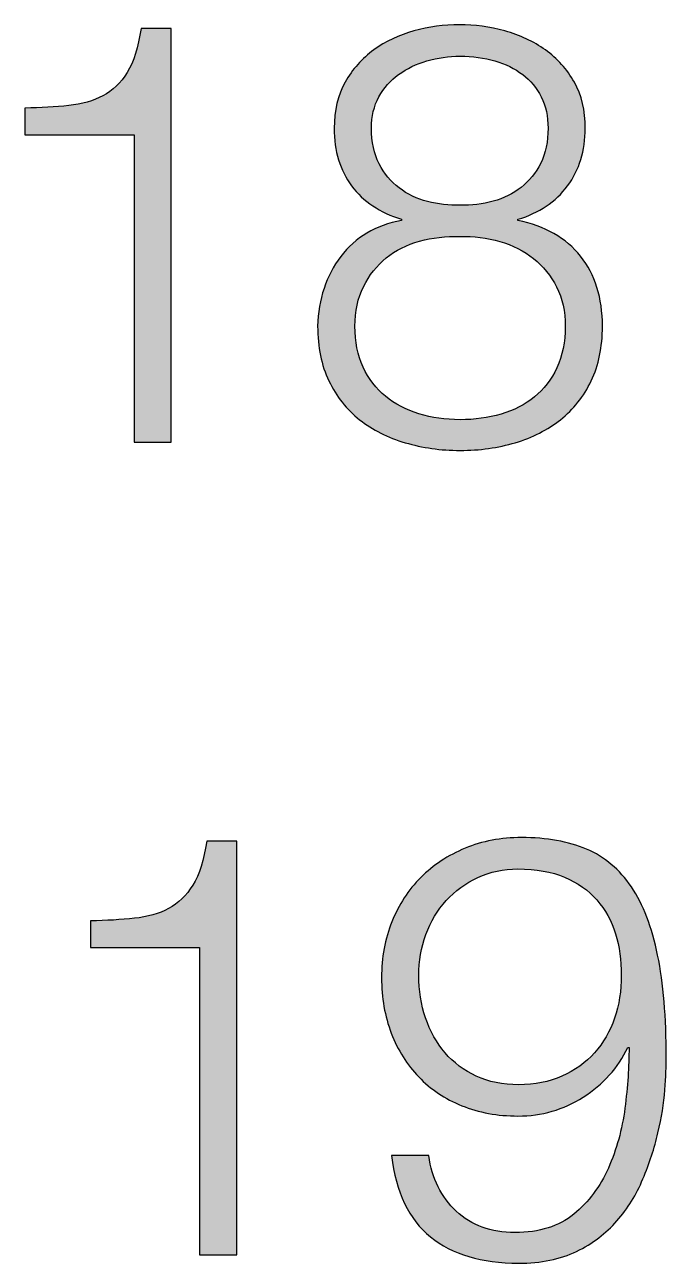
# Paper-space layout 'A2mask' of a CAD drawing. Extents: x 0 to 564, y 0 to 393.
# Drawn here: x 459.51 to 462.46, y 30.71 to 36.4 of the extents above; entities that cross this region are included whole.
import ezdxf
from ezdxf.enums import TextEntityAlignment as Align

# ---------------------------------------------------------------- set-up
doc = ezdxf.new("R2010")
doc.units = 0
doc.layers.get('0').update_dxf_attribs({"linetype": 'CONTINUOUS'})
doc.layers.get('Defpoints').update_dxf_attribs({"linetype": 'CONTINUOUS'})
doc.layers.add('JPP_Mask', color=7, linetype='CONTINUOUS')
doc.styles.add('JPP', font='arial.ttf')

# ---------------------------------------------------------------- blocks, each defined once
blk = doc.blocks.new('A2mask')
at = {"true_color": 0x004a91}
h = blk.add_hatch(color=154, dxfattribs=at)
edge = h.paths.add_edge_path()
edge.add_spline(control_points=[(460.1816, 35.4295), (460.1816, 35.9045), (460.1816, 36.3795), (460.1816, 36.3795), (460.1816, 36.3795), (460.147, 36.3795), (460.1124, 36.3795)], knot_values=[3.5, 3.5, 3.5, 3.5, 4, 4, 4, 4.5, 4.5, 4.5, 4.5], degree=3, periodic=0)
edge.add_spline(control_points=[(460.1124, 36.3795), (460.0778, 36.3795), (460.0431, 36.3795), (460.0431, 36.3795), (460.0305, 36.2926), (460.0093, 36.2254), (459.9795, 36.1773), (459.9497, 36.1293), (459.9126, 36.0935), (459.8682, 36.0703)], knot_values=[1, 1, 1, 1, 1.5, 1.5, 1.5, 2.5, 2.5, 2.5, 3.5, 3.5, 3.5, 3.5], degree=3, periodic=0)
edge.add_spline(control_points=[(459.8682, 36.0703), (459.8238, 36.0464), (459.7714, 36.0315), (459.7108, 36.0252)], knot_values=[0, 0, 0, 0, 1, 1, 1, 1], degree=3, periodic=0)
edge.add_spline(control_points=[(459.7108, 36.0252), (459.6501, 36.0189), (459.5825, 36.015), (459.5087, 36.013)], knot_values=[9, 9, 9, 9, 10, 10, 10, 10], degree=3, periodic=0)
edge.add_spline(control_points=[(459.5087, 36.013), (459.5087, 36.013), (459.5087, 35.891), (459.5087, 35.891), (459.5087, 35.891), (459.6342, 35.891), (459.7597, 35.891)], knot_values=[7.5, 7.5, 7.5, 7.5, 8.5, 8.5, 8.5, 9, 9, 9, 9], degree=3, periodic=0)
edge.add_spline(control_points=[(459.7597, 35.891), (459.8852, 35.891), (460.0107, 35.891), (460.0107, 35.891), (460.0107, 35.891), (460.0107, 35.5382), (460.0107, 35.1853)], knot_values=[6.5, 6.5, 6.5, 6.5, 7, 7, 7, 7.5, 7.5, 7.5, 7.5], degree=3, periodic=0)
edge.add_spline(control_points=[(460.0107, 35.1853), (460.0107, 34.8324), (460.0107, 34.4795), (460.0107, 34.4795), (460.0107, 34.4795), (460.0534, 34.4795), (460.0961, 34.4795)], knot_values=[5.5, 5.5, 5.5, 5.5, 6, 6, 6, 6.5, 6.5, 6.5, 6.5], degree=3, periodic=0)
edge.add_spline(control_points=[(460.0961, 34.4795), (460.1389, 34.4795), (460.1816, 34.4795), (460.1816, 34.4795), (460.1816, 34.4795), (460.1816, 34.9545), (460.1816, 35.4295)], knot_values=[4.5, 4.5, 4.5, 4.5, 5, 5, 5, 5.5, 5.5, 5.5, 5.5], degree=3, periodic=0)
h = blk.add_hatch(color=154, dxfattribs=at)
edge = h.paths.add_edge_path(flags=16)
edge.add_spline(control_points=[(461.6608, 35.5855), (461.7098, 35.5991), (461.7526, 35.6203), (461.7897, 35.6495), (461.8268, 35.6783), (461.8566, 35.7154), (461.8795, 35.7608), (461.902, 35.8059), (461.9133, 35.8592), (461.9133, 35.9209), (461.9133, 35.9752), (461.9027, 36.0229), (461.8821, 36.0647), (461.8613, 36.1064), (461.8328, 36.1409), (461.7966, 36.1677), (461.7602, 36.1949), (461.7178, 36.2158), (461.6691, 36.2303), (461.62, 36.2446), (461.5667, 36.2519), (461.5087, 36.2519), (461.4563, 36.2519), (461.4056, 36.2446), (461.3569, 36.2303), (461.3079, 36.2158), (461.2645, 36.1949), (461.2264, 36.1677), (461.1886, 36.1409), (461.1581, 36.1064), (461.1356, 36.0647), (461.1131, 36.0229), (461.1018, 35.9752), (461.1018, 35.9209), (461.1018, 35.8576), (461.1134, 35.8032), (461.1369, 35.7578), (461.1604, 35.7128), (461.1913, 35.6757), (461.2294, 35.6468), (461.2671, 35.6177), (461.3105, 35.5968), (461.3596, 35.5842), (461.4083, 35.5716), (461.458, 35.566), (461.5087, 35.568), (461.5614, 35.566), (461.6121, 35.5719), (461.6608, 35.5855)], knot_values=[0, 0, 0, 0, 1, 1, 1, 2, 2, 2, 3, 3, 3, 4, 4, 4, 5, 5, 5, 6, 6, 6, 7, 7, 7, 8, 8, 8, 9, 9, 9, 10, 10, 10, 11, 11, 11, 12, 12, 12, 13, 13, 13, 14, 14, 14, 15, 15, 15, 16, 16, 16, 16], degree=3, periodic=0)
edge = h.paths.add_edge_path(flags=16)
edge.add_spline(control_points=[(461.6976, 34.6084), (461.7562, 34.6256), (461.8072, 34.6518), (461.851, 34.6872), (461.8944, 34.7224), (461.9285, 34.7671), (461.954, 34.8214), (461.9792, 34.8758), (461.9921, 34.9391), (461.9921, 35.0116), (461.9921, 35.0802), (461.9789, 35.1405), (461.9527, 35.1919), (461.9265, 35.2436), (461.8911, 35.287), (461.8467, 35.3224), (461.8023, 35.3576), (461.7509, 35.3837), (461.6919, 35.401), (461.6333, 35.4182), (461.572, 35.4258), (461.5087, 35.4242), (461.4437, 35.4258), (461.3818, 35.4185), (461.3228, 35.4023), (461.2642, 35.3861), (461.2128, 35.3602), (461.1694, 35.3251), (461.126, 35.2896), (461.0912, 35.2459), (461.065, 35.1932), (461.0388, 35.1409), (461.0256, 35.0802), (461.0256, 35.0116), (461.0256, 34.9411), (461.0382, 34.8784), (461.0637, 34.8241), (461.0889, 34.7701), (461.1233, 34.725), (461.1667, 34.6899), (461.2101, 34.6544), (461.2612, 34.6279), (461.3202, 34.6097), (461.3788, 34.5918), (461.4418, 34.5825), (461.5087, 34.5825), (461.5756, 34.5825), (461.6386, 34.5911), (461.6976, 34.6084)], knot_values=[0, 0, 0, 0, 1, 1, 1, 2, 2, 2, 3, 3, 3, 4, 4, 4, 5, 5, 5, 6, 6, 6, 7, 7, 7, 8, 8, 8, 9, 9, 9, 10, 10, 10, 11, 11, 11, 12, 12, 12, 13, 13, 13, 14, 14, 14, 15, 15, 15, 16, 16, 16, 16], degree=3, periodic=0)
edge = h.paths.add_edge_path()
edge.add_spline(control_points=[(462.0027, 35.6561), (461.9484, 35.5829), (461.8725, 35.5319), (461.7748, 35.5027), (461.7748, 35.5027), (461.7748, 35.4974), (461.7748, 35.4974), (461.8997, 35.4719), (461.9954, 35.4172), (462.0627, 35.333), (462.1296, 35.2489), (462.1631, 35.1419), (462.1631, 35.0116), (462.1631, 34.9155), (462.1459, 34.832), (462.1114, 34.7605), (462.077, 34.6889), (462.0299, 34.6296), (461.9703, 34.5825), (461.9106, 34.5355), (461.8414, 34.5004), (461.7625, 34.4768), (461.684, 34.4533), (461.5992, 34.4414), (461.5087, 34.4414), (461.4202, 34.4414), (461.3361, 34.4533), (461.2565, 34.4768), (461.1767, 34.5004), (461.1071, 34.5355), (461.0475, 34.5825), (460.9878, 34.6296), (460.9404, 34.6889), (460.9063, 34.7605), (460.8718, 34.832), (460.8546, 34.9155), (460.8546, 35.0116), (460.8583, 35.1362), (460.8934, 35.2432), (460.9606, 35.3317), (461.0276, 35.4205), (461.1207, 35.4755), (461.24, 35.4974), (461.24, 35.4974), (461.24, 35.5027), (461.24, 35.5027), (461.1406, 35.5335), (461.064, 35.5845), (461.0107, 35.6561), (460.9573, 35.7277), (460.9305, 35.8158), (460.9305, 35.9209), (460.9305, 36.0024), (460.9474, 36.073), (460.9809, 36.1326), (461.0143, 36.1922), (461.0584, 36.2416), (461.1124, 36.2804), (461.1667, 36.3195), (461.2284, 36.3483), (461.297, 36.3675), (461.3659, 36.3864), (461.4355, 36.396), (461.506, 36.396), (461.5766, 36.396), (461.6462, 36.3864), (461.7151, 36.3675), (461.7837, 36.3483), (461.8457, 36.3195), (461.901, 36.2804), (461.9563, 36.2416), (462.0004, 36.1922), (462.0342, 36.1326), (462.0677, 36.073), (462.0842, 36.0024), (462.0842, 35.9209), (462.0842, 35.8178), (462.0571, 35.7293), (462.0027, 35.6561)], knot_values=[0, 0, 0, 0, 1, 1, 1, 2, 2, 2, 3, 3, 3, 4, 4, 4, 5, 5, 5, 6, 6, 6, 7, 7, 7, 8, 8, 8, 9, 9, 9, 10, 10, 10, 11, 11, 11, 12, 12, 12, 13, 13, 13, 14, 14, 14, 15, 15, 15, 16, 16, 16, 17, 17, 17, 18, 18, 18, 19, 19, 19, 20, 20, 20, 21, 21, 21, 22, 22, 22, 23, 23, 23, 24, 24, 24, 25, 25, 25, 26, 26, 26, 26], degree=3, periodic=0)
h = blk.add_hatch(color=154, dxfattribs=at)
edge = h.paths.add_edge_path()
edge.add_spline(control_points=[(460.4832, 31.6971), (460.4832, 32.1721), (460.4832, 32.6471), (460.4832, 32.6471), (460.4832, 32.6471), (460.4485, 32.6471), (460.4139, 32.6471)], knot_values=[3.5, 3.5, 3.5, 3.5, 4, 4, 4, 4.5, 4.5, 4.5, 4.5], degree=3, periodic=0)
edge.add_spline(control_points=[(460.4139, 32.6471), (460.3793, 32.6471), (460.3447, 32.6471), (460.3447, 32.6471), (460.3321, 32.5603), (460.3109, 32.493), (460.281, 32.445), (460.2512, 32.3969), (460.2141, 32.3612), (460.1697, 32.338)], knot_values=[1, 1, 1, 1, 1.5, 1.5, 1.5, 2.5, 2.5, 2.5, 3.5, 3.5, 3.5, 3.5], degree=3, periodic=0)
edge.add_spline(control_points=[(460.1697, 32.338), (460.1253, 32.3141), (460.0729, 32.2992), (460.0123, 32.2929)], knot_values=[0, 0, 0, 0, 1, 1, 1, 1], degree=3, periodic=0)
edge.add_spline(control_points=[(460.0123, 32.2929), (459.9517, 32.2866), (459.8841, 32.2826), (459.8102, 32.2806)], knot_values=[9, 9, 9, 9, 10, 10, 10, 10], degree=3, periodic=0)
edge.add_spline(control_points=[(459.8102, 32.2806), (459.8102, 32.2806), (459.8102, 32.1587), (459.8102, 32.1587), (459.8102, 32.1587), (459.9357, 32.1587), (460.0612, 32.1587)], knot_values=[7.5, 7.5, 7.5, 7.5, 8.5, 8.5, 8.5, 9, 9, 9, 9], degree=3, periodic=0)
edge.add_spline(control_points=[(460.0612, 32.1587), (460.1867, 32.1587), (460.3122, 32.1587), (460.3122, 32.1587), (460.3122, 32.1587), (460.3122, 31.8058), (460.3122, 31.4529)], knot_values=[6.5, 6.5, 6.5, 6.5, 7, 7, 7, 7.5, 7.5, 7.5, 7.5], degree=3, periodic=0)
edge.add_spline(control_points=[(460.3122, 31.4529), (460.3122, 31.1), (460.3122, 30.7471), (460.3122, 30.7471), (460.3122, 30.7471), (460.3549, 30.7471), (460.3977, 30.7471)], knot_values=[5.5, 5.5, 5.5, 5.5, 6, 6, 6, 6.5, 6.5, 6.5, 6.5], degree=3, periodic=0)
edge.add_spline(control_points=[(460.3977, 30.7471), (460.4404, 30.7471), (460.4832, 30.7471), (460.4832, 30.7471), (460.4832, 30.7471), (460.4832, 31.2221), (460.4832, 31.6971)], knot_values=[4.5, 4.5, 4.5, 4.5, 5, 5, 5, 5.5, 5.5, 5.5, 5.5], degree=3, periodic=0)
h = blk.add_hatch(color=154, dxfattribs=at)
edge = h.paths.add_edge_path()
edge.add_spline(control_points=[(462.4564, 31.6537), (462.4564, 31.8383), (462.4431, 31.995), (462.4169, 32.1232)], knot_values=[19, 19, 19, 19, 20, 20, 20, 20], degree=3, periodic=0)
edge.add_spline(control_points=[(462.4169, 32.1232), (462.3907, 32.2518), (462.3507, 32.3562), (462.2963, 32.437)], knot_values=[18, 18, 18, 18, 19, 19, 19, 19], degree=3, periodic=0)
edge.add_spline(control_points=[(462.2963, 32.437), (462.242, 32.5172), (462.1731, 32.5752), (462.0899, 32.6107)], knot_values=[17, 17, 17, 17, 18, 18, 18, 18], degree=3, periodic=0)
edge.add_spline(control_points=[(462.0899, 32.6107), (462.0067, 32.6458), (461.907, 32.6637), (461.7913, 32.6637)], knot_values=[16, 16, 16, 16, 17, 17, 17, 17], degree=3, periodic=0)
edge.add_spline(control_points=[(461.7913, 32.6637), (461.6972, 32.6637), (461.6107, 32.6471), (461.5322, 32.6146)], knot_values=[15, 15, 15, 15, 16, 16, 16, 16], degree=3, periodic=0)
edge.add_spline(control_points=[(461.5322, 32.6146), (461.4534, 32.5822), (461.3854, 32.5374), (461.3284, 32.4804), (461.2714, 32.4235), (461.227, 32.3555), (461.1956, 32.2767)], knot_values=[13, 13, 13, 13, 14, 14, 14, 15, 15, 15, 15], degree=3, periodic=0)
edge.add_spline(control_points=[(461.1956, 32.2767), (461.1638, 32.1981), (461.1482, 32.1126), (461.1482, 32.0202)], knot_values=[12, 12, 12, 12, 13, 13, 13, 13], degree=3, periodic=0)
edge.add_spline(control_points=[(461.1482, 32.0202), (461.1482, 31.9281), (461.1631, 31.8429), (461.1929, 31.7651), (461.2227, 31.6872), (461.2648, 31.6203), (461.3192, 31.5643)], knot_values=[10, 10, 10, 10, 11, 11, 11, 12, 12, 12, 12], degree=3, periodic=0)
edge.add_spline(control_points=[(461.3192, 31.5643), (461.3732, 31.5079), (461.4394, 31.4642), (461.5173, 31.4324)], knot_values=[9, 9, 9, 9, 10, 10, 10, 10], degree=3, periodic=0)
edge.add_spline(control_points=[(461.5173, 31.4324), (461.5948, 31.4009), (461.681, 31.385), (461.7751, 31.385)], knot_values=[8, 8, 8, 8, 9, 9, 9, 9], degree=3, periodic=0)
edge.add_spline(control_points=[(461.7751, 31.385), (461.8838, 31.385), (461.9835, 31.4138), (462.075, 31.4718), (462.1664, 31.5298), (462.2347, 31.6057), (462.2801, 31.6998)], knot_values=[6, 6, 6, 6, 7, 7, 7, 8, 8, 8, 8], degree=3, periodic=0)
edge.add_spline(control_points=[(462.2854, 31.6998), (462.2854, 31.613), (462.2791, 31.5202), (462.2665, 31.4218)], knot_values=[4, 4, 4, 4, 5, 5, 5, 5], degree=3, periodic=0)
edge.add_spline(control_points=[(462.2665, 31.4218), (462.2536, 31.323), (462.2284, 31.2313), (462.1903, 31.1461)], knot_values=[3, 3, 3, 3, 4, 4, 4, 4], degree=3, periodic=0)
edge.add_spline(control_points=[(462.1903, 31.1461), (462.1525, 31.0609), (462.0995, 30.9904), (462.0316, 30.9344), (461.9636, 30.8784), (461.8735, 30.8502), (461.7615, 30.8502)], knot_values=[1, 1, 1, 1, 2, 2, 2, 3, 3, 3, 3], degree=3, periodic=0)
edge.add_spline(control_points=[(461.7615, 30.8502), (461.6512, 30.8502), (461.561, 30.883), (461.4915, 30.9479)], knot_values=[0, 0, 0, 0, 1, 1, 1, 1], degree=3, periodic=0)
edge.add_spline(control_points=[(461.4915, 30.9479), (461.4219, 31.0132), (461.3798, 31.098), (461.3652, 31.2031)], knot_values=[29, 29, 29, 29, 30, 30, 30, 30], degree=3, periodic=0)
edge.add_spline(control_points=[(461.3652, 31.2031), (461.3652, 31.2031), (461.1942, 31.2031), (461.1942, 31.2031), (461.2141, 31.0348), (461.2738, 30.9105), (461.3732, 30.83)], knot_values=[27, 27, 27, 27, 28, 28, 28, 29, 29, 29, 29], degree=3, periodic=0)
edge.add_spline(control_points=[(461.3732, 30.83), (461.4729, 30.7495), (461.6078, 30.709), (461.7777, 30.709)], knot_values=[26, 26, 26, 26, 27, 27, 27, 27], degree=3, periodic=0)
edge.add_spline(control_points=[(461.7777, 30.709), (461.8808, 30.709), (461.9696, 30.7273), (462.0438, 30.7634), (462.118, 30.7995), (462.18, 30.8462), (462.2297, 30.9032), (462.2794, 30.9602), (462.3192, 31.0245), (462.349, 31.0961)], knot_values=[23, 23, 23, 23, 24, 24, 24, 25, 25, 25, 26, 26, 26, 26], degree=3, periodic=0)
edge.add_spline(control_points=[(462.349, 31.0961), (462.3792, 31.1673), (462.402, 31.2379), (462.4183, 31.3078)], knot_values=[22, 22, 22, 22, 23, 23, 23, 23], degree=3, periodic=0)
edge.add_spline(control_points=[(462.4183, 31.3078), (462.4348, 31.3774), (462.4451, 31.443), (462.4497, 31.5046)], knot_values=[21, 21, 21, 21, 22, 22, 22, 22], degree=3, periodic=0)
edge.add_spline(control_points=[(462.4497, 31.5046), (462.454, 31.5659), (462.4564, 31.6156), (462.4564, 31.6537)], knot_values=[20, 20, 20, 20, 21, 21, 21, 21], degree=3, periodic=0)
edge = h.paths.add_edge_path(flags=16)
edge.add_spline(control_points=[(462.2499, 32.0311), (462.2499, 31.9606), (462.2397, 31.8949), (462.2188, 31.8343), (462.1979, 31.7737), (462.1674, 31.7207), (462.1267, 31.6756)], knot_values=[1, 1, 1, 1, 2, 2, 2, 3, 3, 3, 3], degree=3, periodic=0)
edge.add_spline(control_points=[(462.1267, 31.6756), (462.0859, 31.6302), (462.0362, 31.5944), (461.9772, 31.5682)], knot_values=[0, 0, 0, 0, 1, 1, 1, 1], degree=3, periodic=0)
edge.add_spline(control_points=[(461.9772, 31.5682), (461.9186, 31.5421), (461.852, 31.5288), (461.7777, 31.5288)], knot_values=[15, 15, 15, 15, 16, 16, 16, 16], degree=3, periodic=0)
edge.add_spline(control_points=[(461.7777, 31.5288), (461.7055, 31.5288), (461.6406, 31.5421), (461.5836, 31.5682), (461.5266, 31.5944), (461.4789, 31.6302), (461.4398, 31.6756)], knot_values=[13, 13, 13, 13, 14, 14, 14, 15, 15, 15, 15], degree=3, periodic=0)
edge.add_spline(control_points=[(461.4398, 31.6756), (461.401, 31.7207), (461.3712, 31.774), (461.3503, 31.8356), (461.3294, 31.8973), (461.3192, 31.9622), (461.3192, 32.0311)], knot_values=[11, 11, 11, 11, 12, 12, 12, 13, 13, 13, 13], degree=3, periodic=0)
edge.add_spline(control_points=[(461.3192, 32.0311), (461.3192, 32.0961), (461.3298, 32.1587), (461.3516, 32.2183)], knot_values=[10, 10, 10, 10, 11, 11, 11, 11], degree=3, periodic=0)
edge.add_spline(control_points=[(461.3516, 32.2183), (461.3732, 32.278), (461.4046, 32.33), (461.4454, 32.3744)], knot_values=[9, 9, 9, 9, 10, 10, 10, 10], degree=3, periodic=0)
edge.add_spline(control_points=[(461.4454, 32.3744), (461.4858, 32.4188), (461.5342, 32.4539), (461.5905, 32.4804)], knot_values=[8, 8, 8, 8, 9, 9, 9, 9], degree=3, periodic=0)
edge.add_spline(control_points=[(461.5905, 32.4804), (461.6465, 32.5066), (461.7082, 32.5195), (461.7751, 32.5195)], knot_values=[7, 7, 7, 7, 8, 8, 8, 8], degree=3, periodic=0)
edge.add_spline(control_points=[(461.7751, 32.5195), (461.8583, 32.5195), (461.9298, 32.507), (461.9895, 32.4818)], knot_values=[6, 6, 6, 6, 7, 7, 7, 7], degree=3, periodic=0)
edge.add_spline(control_points=[(461.9895, 32.4818), (462.0491, 32.4563), (462.0985, 32.4215), (462.1376, 32.3771)], knot_values=[5, 5, 5, 5, 6, 6, 6, 6], degree=3, periodic=0)
edge.add_spline(control_points=[(462.1376, 32.3771), (462.1764, 32.3327), (462.2049, 32.2813), (462.2231, 32.2223)], knot_values=[4, 4, 4, 4, 5, 5, 5, 5], degree=3, periodic=0)
edge.add_spline(control_points=[(462.2231, 32.2223), (462.241, 32.1637), (462.2499, 32.0997), (462.2499, 32.0311)], knot_values=[3, 3, 3, 3, 4, 4, 4, 4], degree=3, periodic=0)
at = {"layer": 'Defpoints', "color": 154, "true_color": 0x004a91}
for points, knots in [([(459.7108, 36.0252), (459.7714, 36.0315), (459.8238, 36.0464), (459.8682, 36.0703), (459.9126, 36.0935), (459.9497, 36.1293), (459.9795, 36.1773), (460.0093, 36.2254), (460.0305, 36.2926), (460.0431, 36.3795), (460.0431, 36.3795), (460.1816, 36.3795), (460.1816, 36.3795), (460.1816, 36.3795), (460.1816, 34.4795), (460.1816, 34.4795), (460.1816, 34.4795), (460.0107, 34.4795), (460.0107, 34.4795), (460.0107, 34.4795), (460.0107, 35.891), (460.0107, 35.891), (460.0107, 35.891), (459.5087, 35.891), (459.5087, 35.891), (459.5087, 35.891), (459.5087, 36.013), (459.5087, 36.013), (459.5825, 36.015), (459.6501, 36.0189), (459.7108, 36.0252)], [0, 0, 0, 0, 1, 1, 1, 2, 2, 2, 3, 3, 3, 4, 4, 4, 5, 5, 5, 6, 6, 6, 7, 7, 7, 8, 8, 8, 9, 9, 9, 10, 10, 10, 10]), ([(462.0027, 35.6561), (461.9484, 35.5829), (461.8725, 35.5319), (461.7748, 35.5027), (461.7748, 35.5027), (461.7748, 35.4974), (461.7748, 35.4974), (461.8997, 35.4719), (461.9954, 35.4172), (462.0627, 35.333), (462.1296, 35.2489), (462.1631, 35.1419), (462.1631, 35.0116), (462.1631, 34.9155), (462.1459, 34.832), (462.1114, 34.7605), (462.077, 34.6889), (462.0299, 34.6296), (461.9703, 34.5825), (461.9106, 34.5355), (461.8414, 34.5004), (461.7625, 34.4768), (461.684, 34.4533), (461.5992, 34.4414), (461.5087, 34.4414), (461.4202, 34.4414), (461.3361, 34.4533), (461.2565, 34.4768), (461.1767, 34.5004), (461.1071, 34.5355), (461.0475, 34.5825), (460.9878, 34.6296), (460.9404, 34.6889), (460.9063, 34.7605), (460.8718, 34.832), (460.8546, 34.9155), (460.8546, 35.0116), (460.8583, 35.1362), (460.8934, 35.2432), (460.9606, 35.3317), (461.0276, 35.4205), (461.1207, 35.4755), (461.24, 35.4974), (461.24, 35.4974), (461.24, 35.5027), (461.24, 35.5027), (461.1406, 35.5335), (461.064, 35.5845), (461.0107, 35.6561), (460.9573, 35.7277), (460.9305, 35.8158), (460.9305, 35.9209), (460.9305, 36.0024), (460.9474, 36.073), (460.9809, 36.1326), (461.0143, 36.1922), (461.0584, 36.2416), (461.1124, 36.2804), (461.1667, 36.3195), (461.2284, 36.3483), (461.297, 36.3675), (461.3659, 36.3864), (461.4355, 36.396), (461.506, 36.396), (461.5766, 36.396), (461.6462, 36.3864), (461.7151, 36.3675), (461.7837, 36.3483), (461.8457, 36.3195), (461.901, 36.2804), (461.9563, 36.2416), (462.0004, 36.1922), (462.0342, 36.1326), (462.0677, 36.073), (462.0842, 36.0024), (462.0842, 35.9209), (462.0842, 35.8178), (462.0571, 35.7293), (462.0027, 35.6561)], [0, 0, 0, 0, 1, 1, 1, 2, 2, 2, 3, 3, 3, 4, 4, 4, 5, 5, 5, 6, 6, 6, 7, 7, 7, 8, 8, 8, 9, 9, 9, 10, 10, 10, 11, 11, 11, 12, 12, 12, 13, 13, 13, 14, 14, 14, 15, 15, 15, 16, 16, 16, 17, 17, 17, 18, 18, 18, 19, 19, 19, 20, 20, 20, 21, 21, 21, 22, 22, 22, 23, 23, 23, 24, 24, 24, 25, 25, 25, 26, 26, 26, 26]), ([(461.6608, 35.5855), (461.7098, 35.5991), (461.7526, 35.6203), (461.7897, 35.6495), (461.8268, 35.6783), (461.8566, 35.7154), (461.8795, 35.7608), (461.902, 35.8059), (461.9133, 35.8592), (461.9133, 35.9209), (461.9133, 35.9752), (461.9027, 36.0229), (461.8821, 36.0647), (461.8613, 36.1064), (461.8328, 36.1409), (461.7966, 36.1677), (461.7602, 36.1949), (461.7178, 36.2158), (461.6691, 36.2303), (461.62, 36.2446), (461.5667, 36.2519), (461.5087, 36.2519), (461.4563, 36.2519), (461.4056, 36.2446), (461.3569, 36.2303), (461.3079, 36.2158), (461.2645, 36.1949), (461.2264, 36.1677), (461.1886, 36.1409), (461.1581, 36.1064), (461.1356, 36.0647), (461.1131, 36.0229), (461.1018, 35.9752), (461.1018, 35.9209), (461.1018, 35.8576), (461.1134, 35.8032), (461.1369, 35.7578), (461.1604, 35.7128), (461.1913, 35.6757), (461.2294, 35.6468), (461.2671, 35.6177), (461.3105, 35.5968), (461.3596, 35.5842), (461.4083, 35.5716), (461.458, 35.566), (461.5087, 35.568), (461.5614, 35.566), (461.6121, 35.5719), (461.6608, 35.5855)], [0, 0, 0, 0, 1, 1, 1, 2, 2, 2, 3, 3, 3, 4, 4, 4, 5, 5, 5, 6, 6, 6, 7, 7, 7, 8, 8, 8, 9, 9, 9, 10, 10, 10, 11, 11, 11, 12, 12, 12, 13, 13, 13, 14, 14, 14, 15, 15, 15, 16, 16, 16, 16]), ([(461.6976, 34.6084), (461.7562, 34.6256), (461.8072, 34.6518), (461.851, 34.6872), (461.8944, 34.7224), (461.9285, 34.7671), (461.954, 34.8214), (461.9792, 34.8758), (461.9921, 34.9391), (461.9921, 35.0116), (461.9921, 35.0802), (461.9789, 35.1405), (461.9527, 35.1919), (461.9265, 35.2436), (461.8911, 35.287), (461.8467, 35.3224), (461.8023, 35.3576), (461.7509, 35.3837), (461.6919, 35.401), (461.6333, 35.4182), (461.572, 35.4258), (461.5087, 35.4242), (461.4437, 35.4258), (461.3818, 35.4185), (461.3228, 35.4023), (461.2642, 35.3861), (461.2128, 35.3602), (461.1694, 35.3251), (461.126, 35.2896), (461.0912, 35.2459), (461.065, 35.1932), (461.0388, 35.1409), (461.0256, 35.0802), (461.0256, 35.0116), (461.0256, 34.9411), (461.0382, 34.8784), (461.0637, 34.8241), (461.0889, 34.7701), (461.1233, 34.725), (461.1667, 34.6899), (461.2101, 34.6544), (461.2612, 34.6279), (461.3202, 34.6097), (461.3788, 34.5918), (461.4418, 34.5825), (461.5087, 34.5825), (461.5756, 34.5825), (461.6386, 34.5911), (461.6976, 34.6084)], [0, 0, 0, 0, 1, 1, 1, 2, 2, 2, 3, 3, 3, 4, 4, 4, 5, 5, 5, 6, 6, 6, 7, 7, 7, 8, 8, 8, 9, 9, 9, 10, 10, 10, 11, 11, 11, 12, 12, 12, 13, 13, 13, 14, 14, 14, 15, 15, 15, 16, 16, 16, 16]), ([(460.0123, 32.2929), (460.0729, 32.2992), (460.1253, 32.3141), (460.1697, 32.338), (460.2141, 32.3612), (460.2512, 32.3969), (460.281, 32.445), (460.3109, 32.493), (460.3321, 32.5603), (460.3447, 32.6471), (460.3447, 32.6471), (460.4832, 32.6471), (460.4832, 32.6471), (460.4832, 32.6471), (460.4832, 30.7471), (460.4832, 30.7471), (460.4832, 30.7471), (460.3122, 30.7471), (460.3122, 30.7471), (460.3122, 30.7471), (460.3122, 32.1587), (460.3122, 32.1587), (460.3122, 32.1587), (459.8102, 32.1587), (459.8102, 32.1587), (459.8102, 32.1587), (459.8102, 32.2806), (459.8102, 32.2806), (459.8841, 32.2826), (459.9517, 32.2866), (460.0123, 32.2929)], [0, 0, 0, 0, 1, 1, 1, 2, 2, 2, 3, 3, 3, 4, 4, 4, 5, 5, 5, 6, 6, 6, 7, 7, 7, 8, 8, 8, 9, 9, 9, 10, 10, 10, 10]), ([(461.4915, 30.9479), (461.561, 30.883), (461.6512, 30.8502), (461.7615, 30.8502), (461.8735, 30.8502), (461.9636, 30.8784), (462.0316, 30.9344), (462.0995, 30.9904), (462.1525, 31.0609), (462.1903, 31.1461), (462.2284, 31.2313), (462.2536, 31.323), (462.2665, 31.4218), (462.2791, 31.5202), (462.2854, 31.613), (462.2854, 31.6998), (462.2854, 31.6998), (462.2801, 31.6998), (462.2801, 31.6998), (462.2347, 31.6057), (462.1664, 31.5298), (462.075, 31.4718), (461.9835, 31.4138), (461.8838, 31.385), (461.7751, 31.385), (461.681, 31.385), (461.5948, 31.4009), (461.5173, 31.4324), (461.4394, 31.4642), (461.3732, 31.5079), (461.3192, 31.5643), (461.2648, 31.6203), (461.2227, 31.6872), (461.1929, 31.7651), (461.1631, 31.8429), (461.1482, 31.9281), (461.1482, 32.0202), (461.1482, 32.1126), (461.1638, 32.1981), (461.1956, 32.2767), (461.227, 32.3555), (461.2714, 32.4235), (461.3284, 32.4804), (461.3854, 32.5374), (461.4534, 32.5822), (461.5322, 32.6146), (461.6107, 32.6471), (461.6972, 32.6637), (461.7913, 32.6637), (461.907, 32.6637), (462.0067, 32.6458), (462.0899, 32.6107), (462.1731, 32.5752), (462.242, 32.5172), (462.2963, 32.437), (462.3507, 32.3562), (462.3907, 32.2518), (462.4169, 32.1232), (462.4431, 31.995), (462.4564, 31.8383), (462.4564, 31.6537), (462.4564, 31.6156), (462.454, 31.5659), (462.4497, 31.5046), (462.4451, 31.443), (462.4348, 31.3774), (462.4183, 31.3078), (462.402, 31.2379), (462.3792, 31.1673), (462.349, 31.0961), (462.3192, 31.0245), (462.2794, 30.9602), (462.2297, 30.9032), (462.18, 30.8462), (462.118, 30.7995), (462.0438, 30.7634), (461.9696, 30.7273), (461.8808, 30.709), (461.7777, 30.709), (461.6078, 30.709), (461.4729, 30.7495), (461.3732, 30.83), (461.2738, 30.9105), (461.2141, 31.0348), (461.1942, 31.2031), (461.1942, 31.2031), (461.3652, 31.2031), (461.3652, 31.2031), (461.3798, 31.098), (461.4219, 31.0132), (461.4915, 30.9479)], [0, 0, 0, 0, 1, 1, 1, 2, 2, 2, 3, 3, 3, 4, 4, 4, 5, 5, 5, 6, 6, 6, 7, 7, 7, 8, 8, 8, 9, 9, 9, 10, 10, 10, 11, 11, 11, 12, 12, 12, 13, 13, 13, 14, 14, 14, 15, 15, 15, 16, 16, 16, 17, 17, 17, 18, 18, 18, 19, 19, 19, 20, 20, 20, 21, 21, 21, 22, 22, 22, 23, 23, 23, 24, 24, 24, 25, 25, 25, 26, 26, 26, 27, 27, 27, 28, 28, 28, 29, 29, 29, 30, 30, 30, 30]), ([(461.9772, 31.5682), (462.0362, 31.5944), (462.0859, 31.6302), (462.1267, 31.6756), (462.1674, 31.7207), (462.1979, 31.7737), (462.2188, 31.8343), (462.2397, 31.8949), (462.2499, 31.9606), (462.2499, 32.0311), (462.2499, 32.0997), (462.241, 32.1637), (462.2231, 32.2223), (462.2049, 32.2813), (462.1764, 32.3327), (462.1376, 32.3771), (462.0985, 32.4215), (462.0491, 32.4563), (461.9895, 32.4818), (461.9298, 32.507), (461.8583, 32.5195), (461.7751, 32.5195), (461.7082, 32.5195), (461.6465, 32.5066), (461.5905, 32.4804), (461.5342, 32.4539), (461.4858, 32.4188), (461.4454, 32.3744), (461.4046, 32.33), (461.3732, 32.278), (461.3516, 32.2183), (461.3298, 32.1587), (461.3192, 32.0961), (461.3192, 32.0311), (461.3192, 31.9622), (461.3294, 31.8973), (461.3503, 31.8356), (461.3712, 31.774), (461.401, 31.7207), (461.4398, 31.6756), (461.4789, 31.6302), (461.5266, 31.5944), (461.5836, 31.5682), (461.6406, 31.5421), (461.7055, 31.5288), (461.7777, 31.5288), (461.852, 31.5288), (461.9186, 31.5421), (461.9772, 31.5682)], [0, 0, 0, 0, 1, 1, 1, 2, 2, 2, 3, 3, 3, 4, 4, 4, 5, 5, 5, 6, 6, 6, 7, 7, 7, 8, 8, 8, 9, 9, 9, 10, 10, 10, 11, 11, 11, 12, 12, 12, 13, 13, 13, 14, 14, 14, 15, 15, 15, 16, 16, 16, 16])]:
    blk.add_open_spline(points, degree=3, knots=knots, dxfattribs=at)
at = {"color": 7, "style": 'JPP'}
for tag, p in [('Client', (516.6, 80.5)), ('Project1', (516.6, 63)), ('Project2', (516.6, 57.75)), ('Project3', (516.6, 52.5)), ('Title1', (516.6, 40.25)), ('Title2', (516.6, 35)), ('Title3', (516.6, 29.75)), ('Status', (441, 5.25))]:
    blk.add_attdef(tag, text='', height=2.5, dxfattribs=at).set_placement(p, align=Align.MIDDLE_LEFT)
at = {"color": 2, "style": 'JPP'}
for tag, p in [('Scale', (460.25, 17.5)), ('Checked', (523.25, 17.5)), ('Drawn', (491.75, 17.5)), ('Date', (554.75, 17.5))]:
    blk.add_attdef(tag, text='', height=1.4, dxfattribs=at).set_placement(p, align=Align.MIDDLE_CENTER)
at = {"color": 6, "style": 'JPP'}
for tag, p in [('Ref', (504, 5.25)), ('DrgNo.', (533.4, 5.25))]:
    blk.add_attdef(tag, text='', height=2.8, dxfattribs=at).set_placement(p, align=Align.MIDDLE_LEFT)
blk.add_attdef('Rev', text='', height=2.8, dxfattribs=at).set_placement((557.3923, 5.25), align=Align.MIDDLE_CENTER)

psp = doc.layouts.new('A2mask')

# ---------------------------------------------------------------- block references
at = {"layer": 'JPP_Mask'}
psp.add_blockref('A2mask', (0, 0), dxfattribs=at)

doc.saveas('drawing.dxf')
